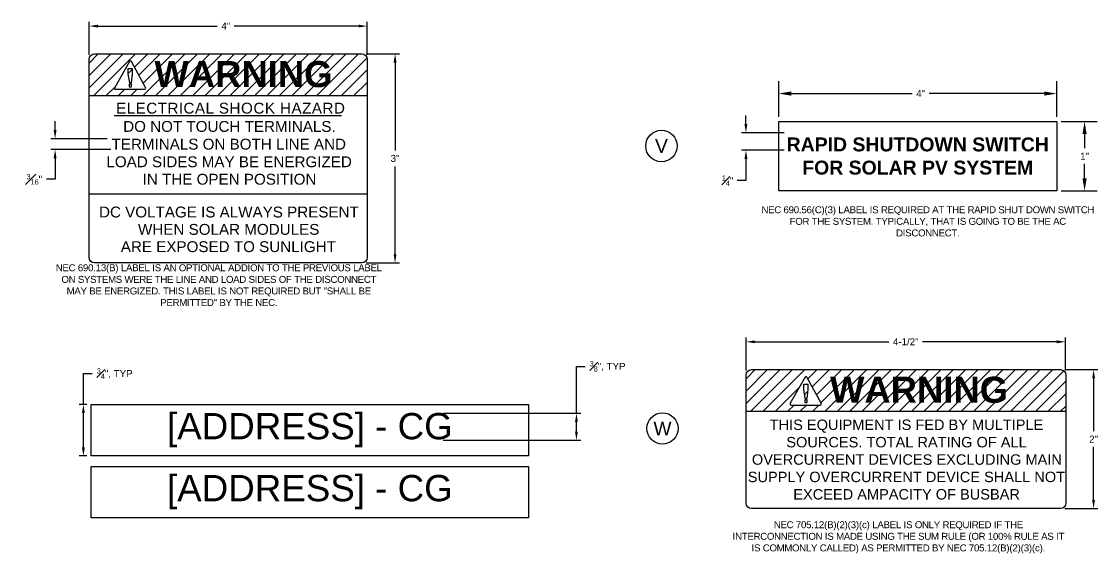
# Model space of a CAD drawing. Header units: feet. Extents: x -1522 to 1718, y -42 to 1309.
# Drawn here: x 1584.6 to 1600.09, y 1293.19 to 1300.84 of the extents above; entities that cross this region are included whole.
import ezdxf
from ezdxf.enums import TextEntityAlignment as Align

# ---------------------------------------------------------------- set-up
doc = ezdxf.new("R2010")
doc.units = ezdxf.units.FT
doc.header["$MEASUREMENT"] = 0
for name, color, linetype in [('E-DETL', 7, 'Continuous'), ('E-TEXT', 7, 'Continuous'), ('G-ANNO-TEXT', 1, 'Continuous')]:
    doc.layers.add(name, color=color, linetype=linetype)
doc.layers.add('G-NPLT', color=67, linetype='Continuous', plot=False)
doc.styles.add('NEI-A', font='arial.ttf')
doc.styles.get("Standard").update_dxf_attribs({"font": 'arial.ttf'})
doc.dimstyles.new('NEI-A', dxfattribs={"dimtxt": 0.1, "dimasz": 0.125, "dimexe": 0.0625, "dimexo": 0.0625, "dimgap": 0.0625, "dimtad": 0, "dimtih": 1, "dimtoh": 1, "dimdec": 4, "dimzin": 3, "dimdsep": 46, "dimlunit": 4, "dimtxsty": 'NEI-A', "dimcen": 0, "dimadec": 0, "dimazin": 0, "dimtfac": 0.75, "dimtdec": 4, "dimtofl": 0, "dimtmove": 0, "dimatfit": 3, "dimfxl": 1, "dimfrac": 1, "dimtolj": 1, "dimtzin": 0, "dimarcsym": 0})
doc.dimstyles.get("Standard").update_dxf_attribs({"dimtxt": 0.1, "dimasz": 0.18, "dimexe": 0.18, "dimexo": 0.0625, "dimgap": 0.09, "dimtad": 0, "dimtih": 1, "dimtoh": 1, "dimzin": 0, "dimdsep": 46, "dimtxsty": 'Standard', "dimcen": 0.09, "dimadec": 1, "dimazin": 0, "dimtfac": 1, "dimtofl": 0, "dimtmove": 0, "dimatfit": 3, "dimfxl": 1, "dimtolj": 1, "dimtzin": 0, "dimarcsym": 0})

# ---------------------------------------------------------------- blocks, each defined once
blk = doc.blocks.new('*D33')
at = {"layer": 'Defpoints', "color": 0, "transparency": 16777216}
for p in [(1589.577, 1300.773), (1585.577, 1300.294), (1589.577, 1300.294)]:
    blk.add_point(p, dxfattribs=at)
at = {"layer": 'E-DETL', "color": 0, "lineweight": -2, "transparency": 16777216}
for p, q in [((1585.577, 1300.357), (1585.577, 1300.835)), ((1585.702, 1300.773), (1587.42, 1300.773)), ((1589.452, 1300.773), (1587.664, 1300.773)), ((1589.577, 1300.357), (1589.577, 1300.835))]:
    blk.add_line(p, q, dxfattribs=at)
at = {"layer": 'E-DETL', "color": 0, "transparency": 16777216}
for points in [[(1585.702, 1300.793), (1585.702, 1300.752), (1585.577, 1300.773)], [(1589.452, 1300.793), (1589.452, 1300.752), (1589.577, 1300.773)]]:
    blk.add_solid(points, dxfattribs=at)
at = {"layer": 'E-DETL', "color": 0, "transparency": 16777216, "insert": (1587.542, 1300.773), "char_height": 0.1, "attachment_point": 5, "style": 'NEI-A'}
blk.add_mtext('\\A1;4"', dxfattribs=at)
blk = doc.blocks.new('*D34')
at = {"layer": 'Defpoints', "color": 0, "transparency": 16777216}
for p in [(1589.499, 1300.373), (1589.499, 1297.365), (1589.977, 1297.365)]:
    blk.add_point(p, dxfattribs=at)
at = {"layer": 'E-DETL', "color": 0, "lineweight": -2, "transparency": 16777216}
for p, q in [((1589.561, 1300.373), (1590.039, 1300.373)), ((1589.977, 1300.248), (1589.977, 1298.983)), ((1589.977, 1297.49), (1589.977, 1298.755)), ((1589.561, 1297.365), (1590.039, 1297.365))]:
    blk.add_line(p, q, dxfattribs=at)
at = {"layer": 'E-DETL', "color": 0, "transparency": 16777216}
for points in [[(1589.956, 1300.248), (1589.998, 1300.248), (1589.977, 1300.373)], [(1589.956, 1297.49), (1589.998, 1297.49), (1589.977, 1297.365)]]:
    blk.add_solid(points, dxfattribs=at)
at = {"layer": 'E-DETL', "color": 0, "transparency": 16777216, "insert": (1589.977, 1298.869), "char_height": 0.1, "attachment_point": 5, "style": 'NEI-A'}
blk.add_mtext('\\A1;3"', dxfattribs=at)
blk = doc.blocks.new('*D35')
at = {"layer": 'Defpoints', "color": 0, "transparency": 16777216}
for p in [(1585.899, 1299.153), (1585.087, 1298.997), (1585.95, 1298.997)]:
    blk.add_point(p, dxfattribs=at)
at = {"layer": 'E-DETL', "color": 0, "lineweight": -2, "transparency": 16777216}
for p, q in [((1585.087, 1299.278), (1585.087, 1299.403)), ((1585.836, 1299.153), (1585.024, 1299.153)), ((1585.888, 1298.997), (1585.024, 1298.997)), ((1585.087, 1298.872), (1585.087, 1298.569)), ((1585.087, 1298.569), (1584.962, 1298.569))]:
    blk.add_line(p, q, dxfattribs=at)
at = {"layer": 'E-DETL', "color": 0, "transparency": 16777216}
for points in [[(1585.066, 1299.278), (1585.108, 1299.278), (1585.087, 1299.153)], [(1585.066, 1298.872), (1585.108, 1298.872), (1585.087, 1298.997)]]:
    blk.add_solid(points, dxfattribs=at)
at = {"layer": 'E-DETL', "color": 0, "transparency": 16777216, "insert": (1584.788, 1298.569), "char_height": 0.1, "attachment_point": 5, "style": 'NEI-A'}
blk.add_mtext('\\A1;{\\H0.75x;\\S3#16;}"', dxfattribs=at)
blk = doc.blocks.new('*D36')
at = {"layer": 'Defpoints', "color": 0, "transparency": 16777216}
for p in [(1590.607, 1295.202), (1590.608, 1294.814), (1592.586, 1294.814)]:
    blk.add_point(p, dxfattribs=at)
at = {"layer": 'E-DETL', "color": 0, "lineweight": -2, "transparency": 16777216}
for p, q in [((1592.586, 1295.202), (1592.586, 1295.878)), ((1592.586, 1295.878), (1592.711, 1295.878)), ((1590.67, 1295.202), (1592.648, 1295.202)), ((1592.586, 1294.939), (1592.586, 1295.077)), ((1590.671, 1294.814), (1592.648, 1294.814))]:
    blk.add_line(p, q, dxfattribs=at)
at = {"layer": 'E-DETL', "color": 0, "transparency": 16777216}
for points in [[(1592.565, 1295.077), (1592.606, 1295.077), (1592.586, 1295.202)], [(1592.565, 1294.939), (1592.606, 1294.939), (1592.586, 1294.814)]]:
    blk.add_solid(points, dxfattribs=at)
at = {"layer": 'E-DETL', "color": 0, "transparency": 16777216, "insert": (1593.034, 1295.878), "char_height": 0.1, "attachment_point": 5, "style": 'NEI-A'}
blk.add_mtext('\\A1;{\\H0.75x;\\S3#8;}", TYP', dxfattribs=at)
blk = doc.blocks.new('*D37')
at = {"layer": 'Defpoints', "color": 0, "transparency": 16777216}
for p in [(1585.605, 1295.33), (1585.494, 1294.59), (1585.605, 1294.59)]:
    blk.add_point(p, dxfattribs=at)
at = {"layer": 'E-DETL', "color": 0, "lineweight": -2, "transparency": 16777216}
for p, q in [((1585.494, 1295.33), (1585.494, 1295.774)), ((1585.494, 1295.774), (1585.619, 1295.774)), ((1585.542, 1295.33), (1585.432, 1295.33)), ((1585.494, 1294.715), (1585.494, 1295.205)), ((1585.542, 1294.59), (1585.432, 1294.59))]:
    blk.add_line(p, q, dxfattribs=at)
at = {"layer": 'E-DETL', "color": 0, "transparency": 16777216}
for points in [[(1585.473, 1295.205), (1585.515, 1295.205), (1585.494, 1295.33)], [(1585.473, 1294.715), (1585.515, 1294.715), (1585.494, 1294.59)]]:
    blk.add_solid(points, dxfattribs=at)
at = {"layer": 'E-DETL', "color": 0, "transparency": 16777216, "insert": (1585.944, 1295.774), "char_height": 0.1, "attachment_point": 5, "style": 'NEI-A'}
blk.add_mtext('\\A1;{\\H0.75x;\\S3#4;}", TYP', dxfattribs=at)
blk = doc.blocks.new('*D15')
at = {"layer": 'Defpoints', "color": 0, "transparency": 16777216}
for p in [(1599.495, 1299.402), (1599.495, 1298.402), (1599.895, 1298.402)]:
    blk.add_point(p, dxfattribs=at)
at = {"layer": 'E-DETL', "color": 0, "lineweight": -2, "transparency": 16777216}
for p, q in [((1599.558, 1299.402), (1600.075, 1299.402)), ((1599.895, 1299.222), (1599.895, 1299.042)), ((1599.895, 1298.582), (1599.895, 1298.762)), ((1599.558, 1298.402), (1600.075, 1298.402))]:
    blk.add_line(p, q, dxfattribs=at)
at = {"layer": 'E-DETL', "color": 0, "transparency": 16777216}
for points in [[(1599.865, 1299.222), (1599.925, 1299.222), (1599.895, 1299.402)], [(1599.865, 1298.582), (1599.925, 1298.582), (1599.895, 1298.402)]]:
    blk.add_solid(points, dxfattribs=at)
at = {"layer": 'E-DETL', "color": 0, "transparency": 16777216, "insert": (1599.895, 1298.902), "char_height": 0.1, "attachment_point": 5, "style": 'NEI-A'}
blk.add_mtext('\\A1;1"', dxfattribs=at)
blk = doc.blocks.new('*D16')
at = {"layer": 'Defpoints', "color": 0, "transparency": 16777216}
for p in [(1599.495, 1299.802), (1595.495, 1299.402), (1599.495, 1299.402)]:
    blk.add_point(p, dxfattribs=at)
at = {"layer": 'E-DETL', "color": 0, "lineweight": -2, "transparency": 16777216}
for p, q in [((1595.495, 1299.465), (1595.495, 1299.982)), ((1599.495, 1299.465), (1599.495, 1299.982)), ((1595.675, 1299.802), (1597.387, 1299.802)), ((1599.315, 1299.802), (1597.686, 1299.802))]:
    blk.add_line(p, q, dxfattribs=at)
at = {"layer": 'E-DETL', "color": 0, "transparency": 16777216}
for points in [[(1595.675, 1299.832), (1595.675, 1299.772), (1595.495, 1299.802)], [(1599.315, 1299.832), (1599.315, 1299.772), (1599.495, 1299.802)]]:
    blk.add_solid(points, dxfattribs=at)
at = {"layer": 'E-DETL', "color": 0, "transparency": 16777216, "insert": (1597.536, 1299.802), "char_height": 0.1, "attachment_point": 5, "style": 'NEI-A'}
blk.add_mtext('\\A1;4"', dxfattribs=at)
blk = doc.blocks.new('*D17')
at = {"layer": 'Defpoints', "color": 0, "transparency": 16777216}
for p in [(1599.495, 1299.402), (1599.495, 1298.402), (1599.895, 1298.402)]:
    blk.add_point(p, dxfattribs=at)
at = {"layer": 'E-DETL', "color": 0, "lineweight": -2, "transparency": 16777216}
for p, q in [((1599.558, 1299.402), (1599.958, 1299.402)), ((1599.895, 1299.277), (1599.895, 1299.015)), ((1599.895, 1298.527), (1599.895, 1298.789)), ((1599.558, 1298.402), (1599.958, 1298.402))]:
    blk.add_line(p, q, dxfattribs=at)
at = {"layer": 'E-DETL', "color": 0, "transparency": 16777216}
for points in [[(1599.874, 1299.277), (1599.916, 1299.277), (1599.895, 1299.402)], [(1599.874, 1298.527), (1599.916, 1298.527), (1599.895, 1298.402)]]:
    blk.add_solid(points, dxfattribs=at)
at = {"layer": 'E-DETL', "color": 0, "transparency": 16777216, "insert": (1599.895, 1298.902), "char_height": 0.1, "attachment_point": 5, "style": 'NEI-A'}
blk.add_mtext('\\A1;1"', dxfattribs=at)
blk = doc.blocks.new('*D18')
at = {"layer": 'Defpoints', "color": 0, "transparency": 16777216}
for p in [(1599.495, 1299.802), (1595.495, 1299.402), (1599.495, 1299.402)]:
    blk.add_point(p, dxfattribs=at)
at = {"layer": 'E-DETL', "color": 0, "lineweight": -2, "transparency": 16777216}
for p, q in [((1595.495, 1299.465), (1595.495, 1299.865)), ((1599.495, 1299.465), (1599.495, 1299.865)), ((1595.62, 1299.802), (1597.414, 1299.802)), ((1599.37, 1299.802), (1597.658, 1299.802))]:
    blk.add_line(p, q, dxfattribs=at)
at = {"layer": 'E-DETL', "color": 0, "transparency": 16777216}
for points in [[(1595.62, 1299.823), (1595.62, 1299.781), (1595.495, 1299.802)], [(1599.37, 1299.823), (1599.37, 1299.781), (1599.495, 1299.802)]]:
    blk.add_solid(points, dxfattribs=at)
at = {"layer": 'E-DETL', "color": 0, "transparency": 16777216, "insert": (1597.536, 1299.802), "char_height": 0.1, "attachment_point": 5, "style": 'NEI-A'}
blk.add_mtext('\\A1;4"', dxfattribs=at)
blk = doc.blocks.new('*D19')
at = {"layer": 'Defpoints', "color": 0, "transparency": 16777216}
for p in [(1595.634, 1299.238), (1595.024, 1298.988), (1595.634, 1298.988)]:
    blk.add_point(p, dxfattribs=at)
at = {"layer": 'E-DETL', "color": 0, "lineweight": -2, "transparency": 16777216}
for p, q in [((1595.024, 1299.363), (1595.024, 1299.488)), ((1595.572, 1299.238), (1594.961, 1299.238)), ((1595.572, 1298.988), (1594.961, 1298.988)), ((1595.024, 1298.863), (1595.024, 1298.549)), ((1595.024, 1298.549), (1594.899, 1298.549))]:
    blk.add_line(p, q, dxfattribs=at)
at = {"layer": 'E-DETL', "color": 0, "transparency": 16777216}
for points in [[(1595.003, 1299.363), (1595.045, 1299.363), (1595.024, 1299.238)], [(1595.003, 1298.863), (1595.045, 1298.863), (1595.024, 1298.988)]]:
    blk.add_solid(points, dxfattribs=at)
at = {"layer": 'E-DETL', "color": 0, "transparency": 16777216, "insert": (1594.76, 1298.549), "char_height": 0.1, "attachment_point": 5, "style": 'NEI-A'}
blk.add_mtext('\\A1;{\\H0.75x;\\S1#4;}"', dxfattribs=at)
blk = doc.blocks.new('CIRCTAG')
at = {"color": 0, "linetype": 'ByBlock', "lineweight": -2, "transparency": 16777216}
blk.add_circle((0, 0), 0.125, dxfattribs=at)
at = {"layer": 'G-ANNO-TEXT', "color": 0, "transparency": 16777216, "style": 'NEI-A'}
blk.add_attdef('TAGNUMBER', text='', height=0.1, dxfattribs=at).set_placement((0, 0), align=Align.MIDDLE_CENTER)
blk = doc.blocks.new('*D5')
at = {"layer": 'Defpoints', "color": 0, "transparency": 16777216}
for p in [(1599.62, 1296.231), (1595.027, 1295.753), (1599.62, 1295.753)]:
    blk.add_point(p, dxfattribs=at)
at = {"layer": 'E-DETL', "color": 0, "lineweight": -2, "transparency": 16777216}
for p, q in [((1595.027, 1295.816), (1595.027, 1296.294)), ((1599.62, 1295.816), (1599.62, 1296.294)), ((1595.152, 1296.231), (1597.081, 1296.231)), ((1599.495, 1296.231), (1597.566, 1296.231))]:
    blk.add_line(p, q, dxfattribs=at)
at = {"layer": 'E-DETL', "color": 0, "transparency": 16777216}
for points in [[(1595.152, 1296.252), (1595.152, 1296.21), (1595.027, 1296.231)], [(1599.495, 1296.252), (1599.495, 1296.21), (1599.62, 1296.231)]]:
    blk.add_solid(points, dxfattribs=at)
at = {"layer": 'E-DETL', "color": 0, "transparency": 16777216, "insert": (1597.323, 1296.231), "char_height": 0.1, "attachment_point": 5, "style": 'NEI-A'}
blk.add_mtext('\\A1;4-1/2"', dxfattribs=at)
blk = doc.blocks.new('*D6')
at = {"layer": 'Defpoints', "color": 0, "transparency": 16777216}
for p in [(1599.546, 1295.831), (1599.546, 1293.831), (1600.025, 1293.831)]:
    blk.add_point(p, dxfattribs=at)
at = {"layer": 'E-DETL', "color": 0, "lineweight": -2, "transparency": 16777216}
for p, q in [((1599.609, 1295.831), (1600.087, 1295.831)), ((1600.025, 1295.706), (1600.025, 1294.944)), ((1600.025, 1293.956), (1600.025, 1294.718)), ((1599.609, 1293.831), (1600.087, 1293.831))]:
    blk.add_line(p, q, dxfattribs=at)
at = {"layer": 'E-DETL', "color": 0, "transparency": 16777216}
for points in [[(1600.004, 1295.706), (1600.045, 1295.706), (1600.025, 1295.831)], [(1600.004, 1293.956), (1600.045, 1293.956), (1600.025, 1293.831)]]:
    blk.add_solid(points, dxfattribs=at)
at = {"layer": 'E-DETL', "color": 0, "transparency": 16777216, "insert": (1600.025, 1294.831), "char_height": 0.1, "attachment_point": 5, "style": 'NEI-A'}
blk.add_mtext('\\A1;2"', dxfattribs=at)

msp = doc.modelspace()

# ---------------------------------------------------------------- hatches: boundary and pattern name
at = {"layer": 'E-DETL'}
h = msp.add_hatch(dxfattribs=at)
h.set_pattern_fill('ANSI31', color=30, scale=1.0084, style=0)
h.set_pattern_definition([(45, (1481.32188, 1308.46947), (-0.08913085, 0.08913085), [])])
edge = h.paths.add_edge_path()
edge.add_spline(control_points=[(1589.57699, 1299.77256), (1589.57699, 1300.08175), (1589.57699, 1300.29443), (1589.57699, 1300.29443)], knot_values=[7, 7, 7, 7, 7.27313611, 7.27313611, 7.27313611, 7.27313611], degree=3, periodic=0)
edge.add_spline(control_points=[(1589.57699, 1300.29443), (1589.57699, 1300.33758), (1589.54201, 1300.37256), (1589.49887, 1300.37256)], knot_values=[6, 6, 6, 6, 7, 7, 7, 7], degree=3, periodic=0)
edge.add_spline(control_points=[(1589.49887, 1300.37256), (1589.49887, 1300.37256), (1585.65512, 1300.37256), (1585.65512, 1300.37256)], knot_values=[5, 5, 5, 5, 6, 6, 6, 6], degree=3, periodic=0)
edge.add_spline(control_points=[(1585.65512, 1300.37256), (1585.61197, 1300.37256), (1585.57699, 1300.33758), (1585.57699, 1300.29443)], knot_values=[4, 4, 4, 4, 5, 5, 5, 5], degree=3, periodic=0)
edge.add_spline(control_points=[(1585.57699, 1300.29443), (1585.57699, 1300.29443), (1585.57699, 1300.08175), (1585.57699, 1299.77256)], knot_values=[3.72686389, 3.72686389, 3.72686389, 3.72686389, 4, 4, 4, 4], degree=3, periodic=0)
edge.add_line((1585.57699, 1299.77256), (1589.57699, 1299.77256))
edge = h.paths.add_edge_path(flags=16)
edge.add_spline(control_points=[(1585.95803, 1299.86307), (1585.95803, 1299.86307), (1586.3724, 1299.86312), (1586.3724, 1299.86312), (1586.38776, 1299.86319), (1586.39431, 1299.87653), (1586.38692, 1299.89001)], knot_values=[2, 2, 2, 2, 3, 3, 3, 4, 4, 4, 4], degree=3, periodic=0)
edge.add_spline(control_points=[(1585.95803, 1299.86307), (1585.9427, 1299.86298), (1585.93632, 1299.8738), (1585.94389, 1299.88718), (1585.94389, 1299.88718), (1585.99707, 1299.98096), (1586.05025, 1300.07474)], knot_values=[4, 4, 4, 4, 5, 5, 5, 5.5, 5.5, 5.5, 5.5], degree=3, periodic=0)
edge.add_spline(control_points=[(1586.05025, 1300.07474), (1586.10344, 1300.16852), (1586.15662, 1300.26231), (1586.15662, 1300.26231)], knot_values=[5.5, 5.5, 5.5, 5.5, 6, 6, 6, 6], degree=3, periodic=0)
edge.add_spline(control_points=[(1586.15662, 1300.26231), (1586.16419, 1300.27565), (1586.17638, 1300.27555), (1586.18377, 1300.26209), (1586.18377, 1300.26209), (1586.38692, 1299.89001), (1586.38692, 1299.89001)], knot_values=[0, 0, 0, 0, 1, 1, 1, 2, 2, 2, 2], degree=3, periodic=0)
h.paths.add_polyline_path([(1586.19768, 1300.08759), (1586.18136, 1299.95874), (1586.15966, 1299.95874), (1586.13796, 1300.08486), (1586.13796, 1300.16216), (1586.19768, 1300.16216)], flags=0)
h.paths.add_polyline_path([(1586.18677, 1299.90078), (1586.15152, 1299.90078), (1586.15152, 1299.93607), (1586.18677, 1299.93607)], flags=0)
h = msp.add_hatch(dxfattribs=at)
h.set_pattern_fill('ANSI31', color=30, scale=1.0084, style=0)
h.set_pattern_definition([(45, (1490.7717, 1303.9281), (-0.08913085, 0.08913085), [])])
edge = h.paths.add_edge_path()
edge.add_spline(control_points=[(1599.62458, 1295.23119), (1599.62458, 1295.52597), (1599.62458, 1295.75306), (1599.62458, 1295.75306)], knot_values=[7, 7, 7, 7, 7.3509524, 7.3509524, 7.3509524, 7.3509524], degree=3, periodic=0)
edge.add_spline(control_points=[(1599.62458, 1295.75306), (1599.62458, 1295.79621), (1599.5896, 1295.83119), (1599.54645, 1295.83119)], knot_values=[6, 6, 6, 6, 7, 7, 7, 7], degree=3, periodic=0)
edge.add_spline(control_points=[(1599.54645, 1295.83119), (1599.54645, 1295.83119), (1595.10493, 1295.83119), (1595.10493, 1295.83119)], knot_values=[5, 5, 5, 5, 6, 6, 6, 6], degree=3, periodic=0)
edge.add_spline(control_points=[(1595.10493, 1295.83119), (1595.06179, 1295.83119), (1595.02681, 1295.79621), (1595.02681, 1295.75306)], knot_values=[4, 4, 4, 4, 5, 5, 5, 5], degree=3, periodic=0)
edge.add_spline(control_points=[(1595.02681, 1295.75306), (1595.02681, 1295.75306), (1595.02681, 1295.52597), (1595.02681, 1295.23119)], knot_values=[3.6490476, 3.6490476, 3.6490476, 3.6490476, 4, 4, 4, 4], degree=3, periodic=0)
edge.add_line((1595.02681, 1295.23119), (1599.62458, 1295.23119))
edge = h.paths.add_edge_path(flags=16)
edge.add_spline(control_points=[(1595.67562, 1295.3217), (1595.67562, 1295.3217), (1596.08998, 1295.32175), (1596.08998, 1295.32175), (1596.10534, 1295.32182), (1596.11189, 1295.33516), (1596.1045, 1295.34864)], knot_values=[2, 2, 2, 2, 3, 3, 3, 4, 4, 4, 4], degree=3, periodic=0)
edge.add_spline(control_points=[(1595.67562, 1295.3217), (1595.66028, 1295.32161), (1595.6539, 1295.33243), (1595.66147, 1295.34581), (1595.66147, 1295.34581), (1595.71465, 1295.43959), (1595.76784, 1295.53337)], knot_values=[4, 4, 4, 4, 5, 5, 5, 5.5, 5.5, 5.5, 5.5], degree=3, periodic=0)
edge.add_spline(control_points=[(1595.76784, 1295.53337), (1595.82102, 1295.62715), (1595.8742, 1295.72094), (1595.8742, 1295.72094)], knot_values=[5.5, 5.5, 5.5, 5.5, 6, 6, 6, 6], degree=3, periodic=0)
edge.add_spline(control_points=[(1595.8742, 1295.72094), (1595.88177, 1295.73428), (1595.89396, 1295.73418), (1595.90136, 1295.72072), (1595.90136, 1295.72072), (1596.1045, 1295.34864), (1596.1045, 1295.34864)], knot_values=[0, 0, 0, 0, 1, 1, 1, 2, 2, 2, 2], degree=3, periodic=0)
h.paths.add_polyline_path([(1595.91527, 1295.54622), (1595.89894, 1295.41737), (1595.87725, 1295.41737), (1595.85555, 1295.54349), (1595.85555, 1295.62079), (1595.91527, 1295.62079)], flags=0)
h.paths.add_polyline_path([(1595.90436, 1295.3594), (1595.8691, 1295.3594), (1595.8691, 1295.3947), (1595.90436, 1295.3947)], flags=0)

# ---------------------------------------------------------------- linework, layer by layer
for p, q in [((1585.57699, 1299.77256), (1589.57699, 1299.77256)), ((1595.02681, 1295.23119), (1599.62458, 1295.23119))]:
    msp.add_line(p, q, dxfattribs=at)
for points in [[(1586.13796, 1300.16216), (1586.19768, 1300.16216), (1586.19768, 1300.08759), (1586.18136, 1299.95874), (1586.15966, 1299.95874), (1586.13796, 1300.08486), (1586.13796, 1300.16216)], [(1586.18677, 1299.90078), (1586.18677, 1299.93607), (1586.15152, 1299.93607), (1586.15152, 1299.90078), (1586.18677, 1299.90078)], [(1595.85555, 1295.62079), (1595.91527, 1295.62079), (1595.91527, 1295.54622), (1595.89894, 1295.41737), (1595.87725, 1295.41737), (1595.85555, 1295.54349), (1595.85555, 1295.62079)], [(1595.90436, 1295.3594), (1595.90436, 1295.3947), (1595.8691, 1295.3947), (1595.8691, 1295.3594), (1595.90436, 1295.3594)]]:
    msp.add_lwpolyline(points, dxfattribs=at)
for points in [[(1595.49511, 1299.4021), (1599.49511, 1299.4021), (1599.49511, 1298.4021), (1595.49511, 1298.4021)], [(1585.6049, 1295.33045), (1591.89808, 1295.33045), (1591.89808, 1294.59033), (1585.6049, 1294.59033)], [(1585.6049, 1294.43898), (1591.89808, 1294.43898), (1591.89808, 1293.69886), (1585.6049, 1293.69886)]]:
    msp.add_lwpolyline(points, close=True, dxfattribs=at)
for points in [[(1585.57699, 1300.29443), (1585.57699, 1300.33758), (1585.61197, 1300.37256), (1585.65512, 1300.37256)], [(1585.57699, 1297.44354), (1585.57699, 1297.44354), (1585.57699, 1300.29443), (1585.57699, 1300.29443)], [(1585.65512, 1300.37256), (1585.65512, 1300.37256), (1589.49887, 1300.37256), (1589.49887, 1300.37256)], [(1589.49887, 1300.37256), (1589.54201, 1300.37256), (1589.57699, 1300.33758), (1589.57699, 1300.29443)], [(1589.57699, 1300.29443), (1589.57699, 1300.29443), (1589.57699, 1297.44354), (1589.57699, 1297.44354)], [(1589.57699, 1298.35387), (1589.57699, 1298.35387), (1585.57699, 1298.35387), (1585.57699, 1298.35387)], [(1585.65512, 1297.36541), (1585.61197, 1297.36541), (1585.57699, 1297.40037), (1585.57699, 1297.44354)], [(1589.49887, 1297.36541), (1589.49887, 1297.36541), (1585.65512, 1297.36541), (1585.65512, 1297.36541)], [(1589.57699, 1297.44354), (1589.57699, 1297.40037), (1589.54201, 1297.36541), (1589.49887, 1297.36541)], [(1595.02681, 1295.75306), (1595.02681, 1295.79621), (1595.06179, 1295.83119), (1595.10493, 1295.83119)], [(1595.10493, 1295.83119), (1595.10493, 1295.83119), (1599.54645, 1295.83119), (1599.54645, 1295.83119)], [(1599.54645, 1295.83119), (1599.5896, 1295.83119), (1599.62458, 1295.79621), (1599.62458, 1295.75306)], [(1595.02681, 1293.90931), (1595.02681, 1293.90931), (1595.02681, 1295.75306), (1595.02681, 1295.75306)], [(1599.62458, 1295.75306), (1599.62458, 1295.75306), (1599.62458, 1293.90931), (1599.62458, 1293.90931)], [(1595.10493, 1293.83119), (1595.06179, 1293.83119), (1595.02681, 1293.86615), (1595.02681, 1293.90931)], [(1599.54645, 1293.83119), (1599.54645, 1293.83119), (1595.10493, 1293.83119), (1595.10493, 1293.83119)], [(1599.62458, 1293.90931), (1599.62458, 1293.86615), (1599.5896, 1293.83119), (1599.54645, 1293.83119)]]:
    msp.add_open_spline(points, degree=3, dxfattribs=at)
for points in [[(1586.15662, 1300.26231), (1586.16419, 1300.27565), (1586.17638, 1300.27555), (1586.18377, 1300.26209), (1586.18377, 1300.26209), (1586.38692, 1299.89001), (1586.38692, 1299.89001), (1586.39431, 1299.87653), (1586.38776, 1299.86319), (1586.3724, 1299.86312), (1586.3724, 1299.86312), (1585.95803, 1299.86307), (1585.95803, 1299.86307), (1585.9427, 1299.86298), (1585.93632, 1299.8738), (1585.94389, 1299.88718), (1585.94389, 1299.88718), (1586.15662, 1300.26231), (1586.15662, 1300.26231)], [(1595.8742, 1295.72094), (1595.88177, 1295.73428), (1595.89396, 1295.73418), (1595.90136, 1295.72072), (1595.90136, 1295.72072), (1596.1045, 1295.34864), (1596.1045, 1295.34864), (1596.11189, 1295.33516), (1596.10534, 1295.32182), (1596.08998, 1295.32175), (1596.08998, 1295.32175), (1595.67562, 1295.3217), (1595.67562, 1295.3217), (1595.66028, 1295.32161), (1595.6539, 1295.33243), (1595.66147, 1295.34581), (1595.66147, 1295.34581), (1595.8742, 1295.72094), (1595.8742, 1295.72094)]]:
    msp.add_open_spline(points, degree=3, knots=[0, 0, 0, 0, 1, 1, 1, 2, 2, 2, 3, 3, 3, 4, 4, 4, 5, 5, 5, 6, 6, 6, 6], dxfattribs=at)
at = {"layer": 'G-ANNO-TEXT'}
msp.add_lwpolyline([(1585.93617, 1299.48652), (1589.20551, 1299.48652)], dxfattribs=at)

# ---------------------------------------------------------------- block references
ref = msp.add_blockref('CIRCTAG', (1593.80903, 1299.04789), dxfattribs=dict(at, xscale=1.807828162050252, yscale=1.807828162050252, zscale=1.807828162050252))
ref.add_attrib('TAGNUMBER', 'V', dxfattribs={"layer": 'E-TEXT', "color": 0, "transparency": 16777216, "height": 0.19778, "style": 'NEI-A'}).set_placement((1593.80903, 1299.04789), align=Align.MIDDLE_CENTER)
ref = msp.add_blockref('CIRCTAG', (1593.82357, 1294.9844), dxfattribs=dict(at, xscale=1.807828162050252, yscale=1.807828162050252, zscale=1.807828162050252))
ref.add_attrib('TAGNUMBER', 'W', dxfattribs={"layer": 'E-TEXT', "color": 0, "transparency": 16777216, "height": 0.19778, "style": 'NEI-A'}).set_placement((1593.82357, 1294.9844), align=Align.MIDDLE_CENTER)

# ---------------------------------------------------------------- texts
at = {"layer": 'E-DETL', "attachment_point": 5, "style": 'NEI-A'}
for s, insert, char_height, width in [('{\\fArial|b1|i0|c0|p34;WARNING}', (1587.79646, 1300.07958), 0.375, 2.3419119), ('{\\fArial|b1|i0|c0|p34;WARNING}', (1597.51405, 1295.53821), 0.375, 2.3419119), ('[ADDRESS] - CG', (1588.75149, 1294.96039), 0.3782, 6.2931833), ('[ADDRESS] - CG', (1588.75149, 1294.06892), 0.3782, 6.2931833)]:
    msp.add_mtext(s, dxfattribs=dict(at, insert=insert, char_height=char_height, width=width))
at = {"layer": 'G-ANNO-TEXT', "style": 'NEI-A'}
for s, insert, char_height, width, attachment_point in [('{\\fArial|b1|i0|c0|p34;WARNING}', (1587.79646, 1300.07958), 0.375, 2.3419119, 5), ('\\pi0.38806;{\\T1.05;ELECTRICAL SHOCK HAZARD}', (1585.57699, 1299.51162), 0.1563, 4, 7), ('\\pi0.4894;DO NOT TOUCH TERMINALS.', (1585.57699, 1299.24874), 0.1563, 4, 7), ('\\pi0.32196;TERMINALS ON BOTH LINE AND', (1585.57699, 1298.99394), 0.1563, 4, 7), ('{\\fArial|b1|i0|c0|p34;RAPID SHUTDOWN SWITCH FOR SOLAR PV SYSTEM}', (1597.49511, 1298.90216), 0.2, 4, 5), ('\\pi0.2484;LOAD SIDES MAY BE ENERGIZED', (1585.57699, 1298.74025), 0.1563, 4, 7), ('\\pi0.76954;IN THE OPEN POSITION', (1585.57699, 1298.48917), 0.1563, 4, 7), ('\\pi0.14205;DC VOLTAGE IS ALWAYS PRESENT', (1585.57699, 1298.01752), 0.1563, 4, 7), ('\\pi0.7028;WHEN SOLAR MODULES', (1585.57699, 1297.76771), 0.1563, 4, 7), ('\\pi0.45523;ARE EXPOSED TO SUNLIGHT', (1585.57699, 1297.51928), 0.1563, 4, 7), ('{\\fArial|b1|i0|c0|p34;WARNING}', (1597.51405, 1295.53821), 0.375, 2.3419119, 5), ('[ADDRESS] - CG', (1588.75149, 1294.96039), 0.3782, 6.2931833, 5), ('\\pi0.33922;THIS EQUIPMENT IS FED BY MULTIPLE \\P\\pi0.57823;SOURCES. TOTAL RATING OF ALL \\P\\pi0.08285;OVERCURRENT DEVICES EXCLUDING MAIN \\P\\pi0.02341;SUPPLY OVERCURRENT DEVICE SHALL NOT \\P\\pi0.67835;EXCEED AMPACITY OF BUSBAR', (1595.02681, 1293.96005), 0.15, 4.5977692, 7), ('[ADDRESS] - CG', (1588.75149, 1294.06892), 0.3782, 6.2931833, 5)]:
    msp.add_mtext(s, dxfattribs=dict(at, insert=insert, char_height=char_height, width=width, attachment_point=attachment_point))
at = {"layer": 'G-NPLT', "char_height": 0.1, "width": 4.805447, "attachment_point": 5, "style": 'NEI-A'}
for s, insert in [('{\\T0.95;NEC 690.56(C)(3) LABEL IS REQUIRED AT THE RAPID SHUT DOWN SWITCH FOR THE SYSTEM. TYPICALLY, THAT IS GOING TO BE THE AC DISCONNECT.}', (1597.63973, 1297.96313)), ('{\\T0.95;NEC 690.13(B) LABEL IS AN OPTIONAL ADDION TO THE PREVIOUS LABEL ON SYSTEMS WERE THE LINE AND LOAD SIDES OF THE DISCONNECT MAY BE ENERGIZED. THIS LABEL IS NOT REQUIRED BUT "SHALL BE PERMITTED" BY THE NEC. }', (1587.44147, 1297.04509)), ('{\\T0.95;NEC 705.12(B)(2)(3)(c) LABEL IS ONLY REQUIRED IF THE INTERCONNECTION IS MADE USING THE SUM RULE (OR 100% RULE AS IT IS COMMONLY CALLED) AS PERMITTED BY NEC 705.12(B)(2)(3)(c).}', (1597.21676, 1293.4178))]:
    msp.add_mtext(s, dxfattribs=dict(at, insert=insert))

# ---------------------------------------------------------------- dimensions: what is measured, and where the dimension line sits
at = {"layer": 'E-DETL'}
for base, p1, p2, dimstyle, override, picture, middle in [((1589.57699, 1300.77256), (1585.57699, 1300.29443), (1589.57699, 1300.29443), 'NEI-A', {"dimtxsty": 'NEI-A'}, '*D33', (1587.5423, 1300.77256)), ((1599.49511, 1299.8021), (1595.49511, 1299.4021), (1599.49511, 1299.4021), 'Standard', {"dimlfac": 1, "dimlunit": 4, "dimpost": '', "dimtxsty": 'NEI-A'}, '*D16', (1597.53611, 1299.8021)), ((1599.49511, 1299.8021), (1595.49511, 1299.4021), (1599.49511, 1299.4021), 'NEI-A', {"dimtxsty": 'NEI-A'}, '*D18', (1597.53611, 1299.8021))]:
    dim = msp.add_linear_dim(base=base, p1=p1, p2=p2, dimstyle=dimstyle, override=override, dxfattribs=at)
    dim.commit()
    dim.dimension.update_dxf_attribs({"geometry": picture, "text_midpoint": middle, "dimtype": 160})
for base, p1, p2, dimstyle, override, picture, middle in [((1589.97699, 1297.36541), (1589.498865, 1300.372559), (1589.498865, 1297.36541), 'NEI-A', {"dimtxsty": 'NEI-A'}, '*D34', (1589.97699, 1298.868985)), ((1585.08684, 1298.99657), (1585.89894, 1299.15291), (1585.95046, 1298.99657), 'NEI-A', {"dimtxsty": 'NEI-A'}, '*D35', (1584.7881, 1298.56922)), ((1595.02385, 1298.9877), (1595.63436, 1299.23756), (1595.63442, 1298.9877), 'NEI-A', {"dimtxsty": 'NEI-A'}, '*D19', (1594.76008, 1298.54903)), ((1599.89511, 1298.4021), (1599.49511, 1299.4021), (1599.49511, 1298.4021), 'Standard', {"dimlfac": 1, "dimlunit": 4, "dimpost": '', "dimtxsty": 'NEI-A'}, '*D15', (1599.89511, 1298.9021)), ((1599.89511, 1298.4021), (1599.49511, 1299.4021), (1599.49511, 1298.4021), 'NEI-A', {"dimtxsty": 'NEI-A'}, '*D17', (1599.89511, 1298.9021)), ((1600.02458, 1293.83119), (1599.54645, 1295.83119), (1599.54645, 1293.83119), 'NEI-A', {"dimtxsty": 'NEI-A'}, '*D6', (1600.02458, 1294.83119))]:
    dim = msp.add_linear_dim(base=base, p1=p1, p2=p2, angle=90, dimstyle=dimstyle, override=override, dxfattribs=at)
    dim.commit()
    dim.dimension.update_dxf_attribs({"geometry": picture, "text_midpoint": middle, "dimtype": 160})
dim = msp.add_linear_dim(base=(1599.6198, 1296.23119), p1=(1595.02681, 1295.75306), p2=(1599.6198, 1295.75306), text='4-1/2"', dimstyle='NEI-A', override={"dimtxsty": 'NEI-A'}, dxfattribs=at)
dim.commit()
dim.dimension.update_dxf_attribs({"geometry": '*D5', "text_midpoint": (1597.3233, 1296.23119), "dimtype": 160})
for base, p1, p2, picture, middle in [((1592.58565, 1294.81357), (1590.60721, 1295.20153), (1590.60828, 1294.81357), '*D36', (1593.03384, 1295.87795)), ((1585.49417, 1294.59033), (1585.6049, 1295.33045), (1585.6049, 1294.59033), '*D37', (1585.94359, 1295.77431))]:
    dim = msp.add_linear_dim(base=base, p1=p1, p2=p2, angle=90, text='<>, TYP', dimstyle='NEI-A', override={"dimtxsty": 'NEI-A'}, dxfattribs=at)
    dim.commit()
    dim.dimension.update_dxf_attribs({"geometry": picture, "text_midpoint": middle, "dimtype": 160})

doc.saveas('drawing.dxf')
